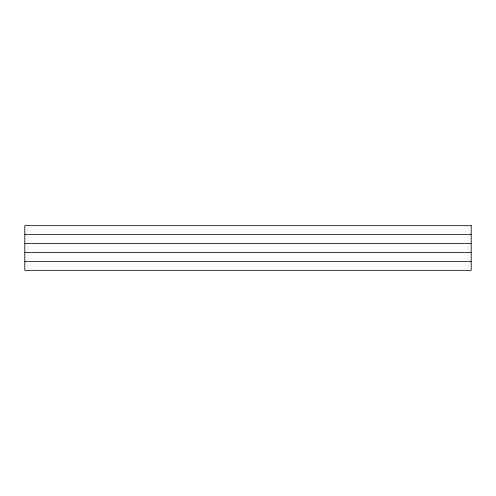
<?xml version="1.0" encoding="UTF-8"?>
<svg xmlns="http://www.w3.org/2000/svg" width="496" height="496" viewBox="0 0 496 496"><rect width="100%" height="100%" fill="white"/><g stroke="black" fill="none" stroke-linecap="round" stroke-linejoin="round"><path stroke-width="0.74" d="M24.8 234.608L471.2 234.608M24.8 243.536L471.2 243.536M24.8 252.464L471.2 252.464M24.8 261.392L471.2 261.392M471.2 225.68L24.8 225.68L24.8 270.32L471.2 270.32L471.2 225.68"/></g></svg>
